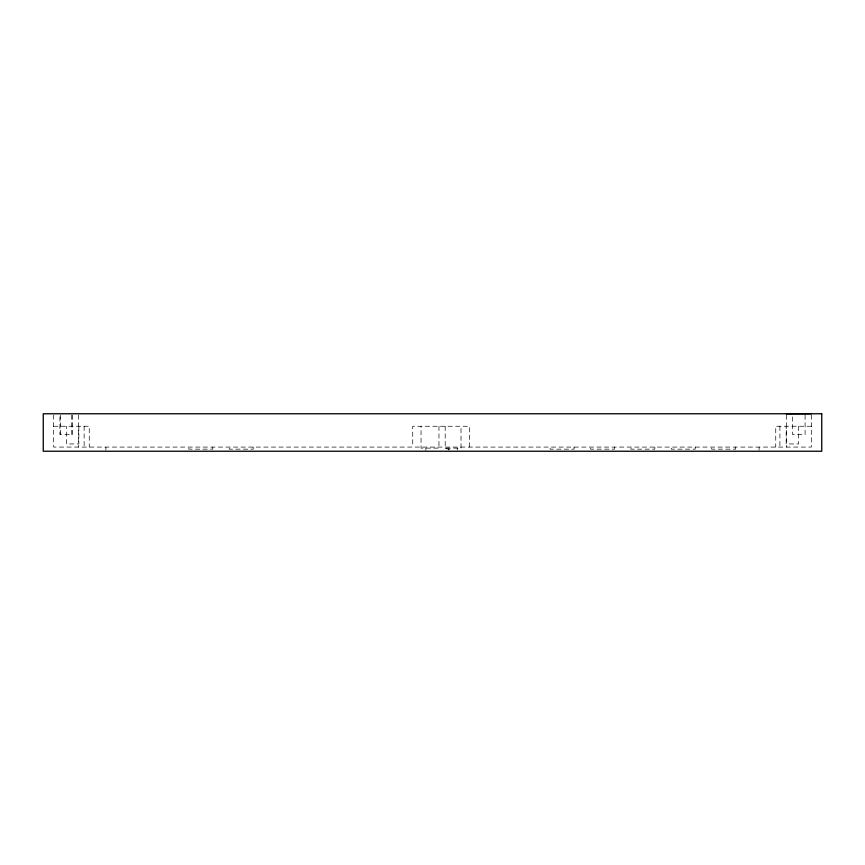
<?xml version="1.0" encoding="UTF-8"?>
<svg xmlns="http://www.w3.org/2000/svg" width="865" height="865" viewBox="0 0 865 865"><rect width="100%" height="100%" fill="white"/><g stroke="black" fill="none" stroke-linecap="round" stroke-linejoin="round"><path stroke-width="0.65" stroke-dasharray="4.33 3.24" d="M53.662 426.25L89.257 426.25L89.257 447.075M811.338 426.25L775.743 426.25L775.743 447.075M445.194 426.25L445.194 448.124L461.013 448.124L461.013 426.25M445.194 448.124L451.022 450.2M811.338 415.016L811.338 447.075L53.662 447.075L53.662 415.016M805.088 415.103L805.099 434.619L792.61 434.619L792.61 415.103M798.622 426.25L798.644 443.95L786.155 443.95L786.177 426.25M786.361 415.092L786.361 447.075M779.906 426.25L779.906 447.075M759.092 447.075L759.092 450.189M735.596 447.075L735.596 449.151L711.657 449.151L711.657 447.075M695.211 447.075L695.211 449.151L671.272 449.151L671.272 447.075M654.827 447.075L654.827 449.151L630.888 449.151L630.888 447.075M614.453 447.075L614.453 449.151L590.514 449.151L590.514 447.075M574.068 447.075L574.068 449.151L550.129 449.151L550.129 447.075M469.338 447.075L469.338 426.25L412.724 426.25L412.724 447.075M457.271 448.124L457.271 450.2M448.946 448.124L448.946 450.2M438.955 426.25L438.955 448.113L421.05 448.113L421.05 426.25M425.85 448.113L425.85 450.406M253.175 447.075L253.175 449.151L229.236 449.151L229.236 447.075M212.79 447.075L212.79 449.151L188.851 449.151L188.851 447.075M105.908 447.075L105.908 450.189M84.132 426.25L84.132 447.075M78.845 426.25L78.845 443.95L66.356 443.95L66.356 426.25M78.639 415.016L78.639 447.075M72.379 415.07L72.379 434.587L59.912 434.587L59.912 415.07M71.73 415.07L71.73 434.587M60.561 415.07L60.561 434.587"/><path stroke-width="1.3" d="M786.361 413.848L811.338 413.762M821.75 413.762L43.25 413.762L43.25 451.238L821.75 451.238L821.75 413.762"/></g></svg>
